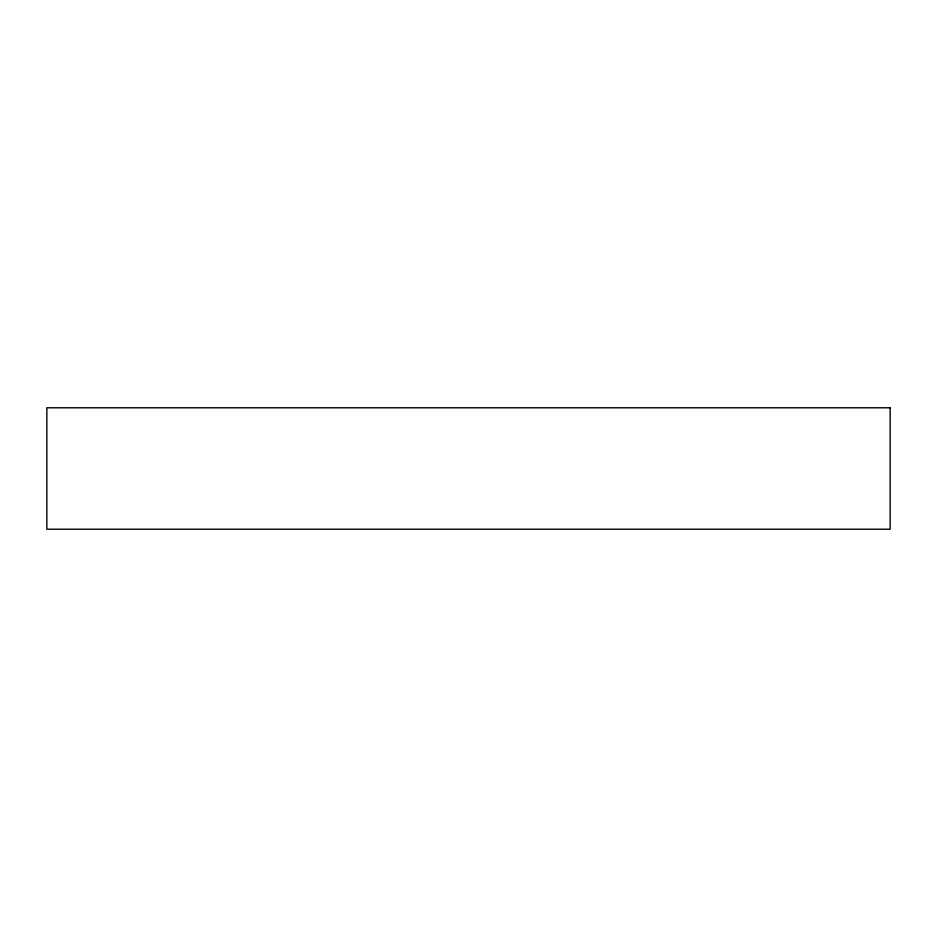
<?xml version="1.0" encoding="UTF-8"?>
<svg xmlns="http://www.w3.org/2000/svg" width="937" height="937" viewBox="0 0 937 937"><rect width="100%" height="100%" fill="white"/><g stroke="black" fill="none" stroke-linecap="round" stroke-linejoin="round"><path stroke-width="1.41" d="M890.15 407.782L46.85 407.782L46.85 529.218L890.15 529.218L890.15 407.782"/></g></svg>
